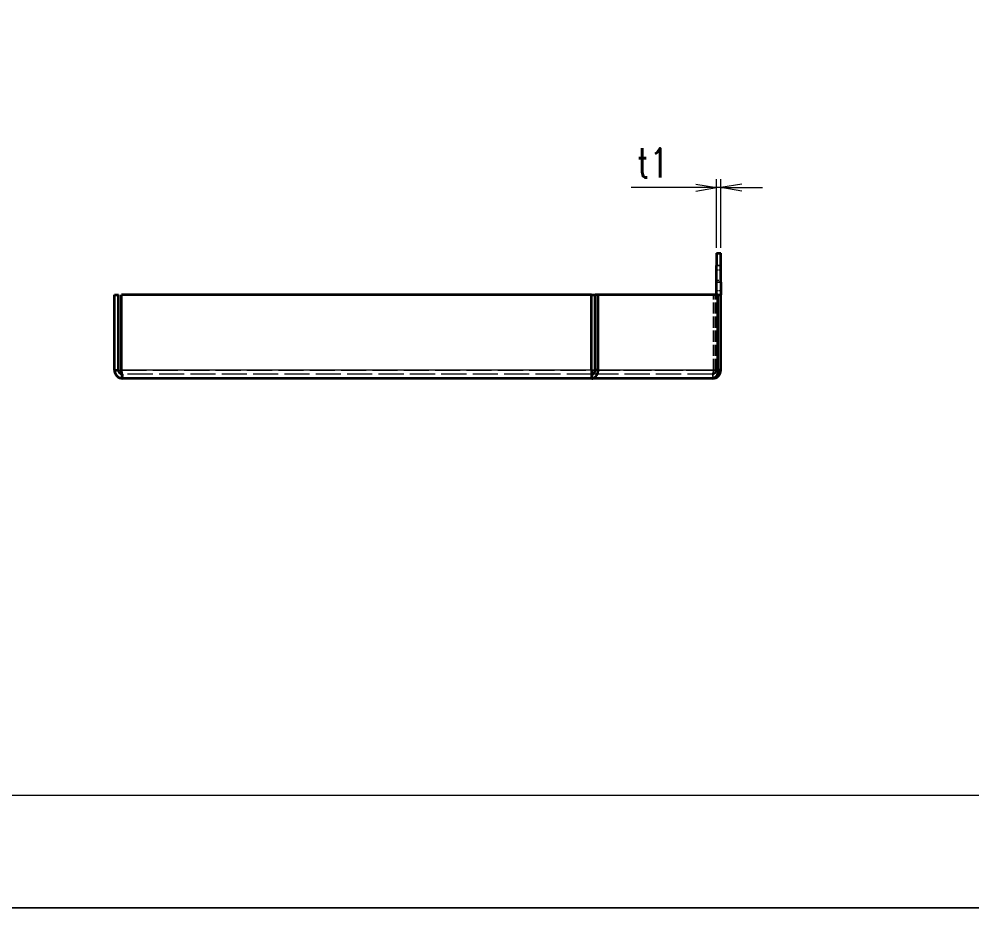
# Model space of a CAD drawing. Header units: millimetres. Extents: x 142029 to 212337, y -20537 to 1533.
# Drawn here: x 142725.3 to 142953.2, y 357.9 to 570.6 of the extents above; entities that cross this region are included whole.
import ezdxf

# ---------------------------------------------------------------- set-up
doc = ezdxf.new("R2010")
doc.units = ezdxf.units.MM
doc.header["$LTSCALE"] = 0.5
for name, pattern in [('AM_ISO02W050x2', [3.75, 3, -0.75]), ('AM_ISO08W050x2', [9, 6, -0.75, 1.5, -0.75]), ('DASHDOT', [18.5, 12, -3, 0.5, -3]), ('DASHED', [15, 12, -3])]:
    doc.linetypes.add(name, pattern=pattern)
for name, color, linetype, lineweight in [('中心线', 2, 'AM_ISO08W050x2', 18), ('图框', 7, 'Continuous', 18), ('标注线', 3, 'Continuous', 18), ('粗实线', 7, 'Continuous', 35), ('虚线', 1, 'AM_ISO02W050x2', 18)]:
    doc.layers.add(name, color=color, linetype=linetype, lineweight=lineweight)
doc.layers.add('打印', color=7, linetype='Continuous', lineweight=15, plot=False)
doc.layers.add('打印-禁用', color=7, linetype='Continuous', lineweight=15, plot=False)
doc.styles.add('DIM', font='romans.shx', dxfattribs={"width": 0.8, "bigfont": 'bigfont.shx'})
doc.dimstyles.new('XR 1-2$0', dxfattribs={"dimscale": 2, "dimtxt": 3.5, "dimasz": 2.5, "dimexe": 1, "dimexo": 0.625, "dimgap": 1.2, "dimtad": 1, "dimdsep": 46, "dimtxsty": 'DIM', "dimblk": 'OPEN', "dimcen": 0, "dimclrd": 8, "dimclre": 8, "dimclrt": 2, "dimazin": 2, "dimtfac": 0.5, "dimtmove": 0, "dimatfit": 3, "dimldrblk": 'OPEN', "dimfxl": 0, "dimtolj": 2, "dimlwd": 13, "dimlwe": 13, "dimarcsym": 0})

# ---------------------------------------------------------------- blocks, each defined once
blk = doc.blocks.new('GZDEH零件A3图框V01版')
at = {"layer": '图框', "linetype": 'Continuous'}
blk.add_line((2882.49, -1832.96), (3272.49, -1832.96), dxfattribs=at)
at = {"layer": '打印-禁用', "linetype": 'Continuous'}
blk.add_line((2857.49, -1846.46), (3277.49, -1846.46), dxfattribs=at)
blk = doc.blocks.new('DEH A3')
at = {"layer": '图框'}
blk.add_blockref('GZDEH零件A3图框V01版', (-2857.49, 1846.46), dxfattribs=at)
blk = doc.blocks.new('_Open')
at = {"color": 0, "linetype": 'ByBlock', "lineweight": -2}
for p, q in [((-1, 0.167), (0, 0)), ((-1, -0.167), (0, 0)), ((0, 0), (-1, 0))]:
    blk.add_line(p, q, dxfattribs=at)
blk = doc.blocks.new('*D44')
at = {"layer": 'Defpoints', "color": 0, "transparency": 16777216}
for p in [(142892.13, 530.24), (142892.13, 514.59), (142893.13, 514.59)]:
    blk.add_point(p, dxfattribs=at)
at = {"layer": '标注线', "color": 8, "lineweight": 13, "transparency": 16777216}
for p, q in [((142892.13, 515.84), (142892.13, 532.24)), ((142893.13, 515.84), (142893.13, 532.24)), ((142887.13, 530.24), (142871.73, 530.24)), ((142893.13, 530.24), (142892.13, 530.24)), ((142898.13, 530.24), (142903.13, 530.24))]:
    blk.add_line(p, q, dxfattribs=at)
at = {"layer": '标注线', "color": 8, "linetype": 'ByBlock', "lineweight": 13, "transparency": 16777216, "xscale": 5, "yscale": 5, "zscale": 5}
blk.add_blockref('_Open', (142892.13, 530.24), dxfattribs=at)
at = {"layer": '标注线', "color": 8, "linetype": 'ByBlock', "lineweight": 13, "transparency": 16777216, "xscale": 5, "yscale": 5, "zscale": 5, "rotation": 180}
blk.add_blockref('_Open', (142893.13, 530.24), dxfattribs=at)
at = {"layer": '标注线', "color": 2, "transparency": 16777216, "insert": (142876.93, 536.14), "char_height": 7, "attachment_point": 5, "style": 'DIM'}
blk.add_mtext('\\A2;t1', dxfattribs=at)

msp = doc.modelspace()

# ---------------------------------------------------------------- linework, layer by layer
at = {"color": 4, "lineweight": 13, "ltscale": 0.025}
for p, q in [((142893.131, 511.592), (142892.131, 511.592)), ((142892.131, 507.592), (142893.131, 507.592))]:
    msp.add_line(p, q, dxfattribs=at)
at = {"color": 4, "lineweight": 13}
for p, q in [((142862.175, 486.592), (142749.838, 486.592)), ((142892.455, 486.592), (142863.806, 486.592))]:
    msp.add_line(p, q, dxfattribs=at)
at = {"color": 4, "lineweight": 13, "ltscale": 0.023096}
msp.add_line((142863.099, 486.592), (142862.175, 486.592), dxfattribs=at)
at = {"layer": '中心线', "linetype": 'DASHDOT', "ltscale": 0.03}
for p, q in [((142892.031, 511.592), (142893.231, 511.592)), ((142892.031, 508.092), (142893.231, 508.092))]:
    msp.add_line(p, q, dxfattribs=at)
at = {"layer": '中心线', "linetype": 'DASHDOT', "ltscale": 0.030015}
msp.add_line((142893.231, 507.592), (142892.03, 507.592), dxfattribs=at)
at = {"layer": '打印'}
msp.add_lwpolyline([(142500.375, 951.912), (143340.375, 951.912), (143340.375, 357.912), (142500.375, 357.912)], close=True, dxfattribs=at)
at = {"layer": '粗实线', "ltscale": 0.075}
for p, q in [((142892.131, 514.592), (142892.131, 511.592)), ((142893.131, 511.592), (142893.131, 514.592)), ((142892.131, 504.592), (142892.131, 507.592)), ((142893.131, 507.592), (142893.131, 504.592))]:
    msp.add_line(p, q, dxfattribs=at)
at = {"layer": '粗实线', "ltscale": 0.025}
for p, q in [((142892.131, 514.592), (142893.131, 514.592)), ((142748.131, 504.592), (142749.131, 504.592)), ((142748.131, 486.592), (142749.131, 486.592)), ((142862.302, 485.592), (142862.302, 484.592))]:
    msp.add_line(p, q, dxfattribs=at)
at = {"layer": '粗实线', "ltscale": 0.1}
for p, q in [((142892.131, 507.592), (142892.131, 511.592)), ((142893.131, 507.592), (142893.131, 511.592))]:
    msp.add_line(p, q, dxfattribs=at)
at = {"layer": '粗实线', "ltscale": 0.45}
for p, q in [((142748.131, 486.592), (142748.131, 504.592)), ((142749.131, 486.592), (142749.131, 504.592)), ((142749.838, 486.592), (142749.838, 504.592)), ((142862.175, 486.592), (142862.175, 504.592)), ((142863.099, 486.592), (142863.099, 504.592)), ((142863.806, 486.592), (142863.806, 504.592)), ((142892.455, 486.592), (142892.455, 504.592)), ((142893.131, 486.592), (142893.131, 504.592))]:
    msp.add_line(p, q, dxfattribs=at)
at = {"layer": '粗实线'}
for p, q in [((142862.175, 504.592), (142749.838, 504.592)), ((142892.455, 504.592), (142863.806, 504.592)), ((142862.302, 484.592), (142750.131, 484.592)), ((142891.131, 484.592), (142862.302, 484.592))]:
    msp.add_line(p, q, dxfattribs=at)
at = {"layer": '粗实线', "ltscale": 0.023097}
msp.add_line((142862.175, 504.592), (142863.099, 504.592), dxfattribs=at)
at = {"layer": '粗实线', "ltscale": 0.017678}
for p, q in [((142863.806, 504.592), (142863.099, 504.592)), ((142863.806, 486.592), (142863.099, 486.592))]:
    msp.add_line(p, q, dxfattribs=at)
at = {"layer": '粗实线', "ltscale": 0.016889}
for p, q in [((142892.455, 504.592), (142893.131, 504.592)), ((142893.131, 486.592), (142892.455, 486.592))]:
    msp.add_line(p, q, dxfattribs=at)
at = {"layer": '粗实线'}
for centre, radius, start, end in [((142750.131, 486.592), 2, 180, 270), ((142750.131, 486.592), 1, 180, 258.60562), ((142891.131, 486.592), 2, 270, 0)]:
    msp.add_arc(centre, radius, start, end, dxfattribs=at)
for points, knots in [([(142750.131, 484.592), (142750.116, 484.592), (142750.102, 484.607), (142750.089, 484.639), (142750.073, 484.682), (142750.058, 484.743), (142750.052, 484.766), (142750.041, 484.819), (142750.028, 484.885), (142750.021, 484.926), (142750.007, 485.012), (142749.995, 485.097), (142749.991, 485.131), (142749.983, 485.184), (142749.976, 485.243), (142749.973, 485.264), (142749.968, 485.309), (142749.962, 485.36), (142749.959, 485.385), (142749.942, 485.532), (142749.925, 485.685), (142749.915, 485.791), (142749.894, 485.996), (142749.873, 486.216), (142749.862, 486.332), (142749.85, 486.462), (142749.838, 486.592)], [0, 0, 0, 0, 0, 0, 0.9764858, 0.9764858, 0.9764858, 1.4508232, 1.4508232, 1.4508232, 1.9328039, 1.9328039, 1.9328039, 2.4575742, 2.4575742, 2.4575742, 2.7094955, 2.7094955, 2.7094955, 2.9668154, 2.9668154, 2.9668154, 4.0815281, 4.0815281, 4.0815281, 5.1325116, 5.1325116, 5.1325116, 5.1325116, 5.1325116, 5.1325116]), ([(142862.175, 486.592), (142862.177, 486.569), (142862.179, 486.545), (142862.181, 486.521), (142862.184, 486.49), (142862.186, 486.459), (142862.187, 486.451), (142862.189, 486.428), (142862.191, 486.405), (142862.192, 486.389), (142862.194, 486.366), (142862.196, 486.343), (142862.196, 486.336), (142862.198, 486.32), (142862.199, 486.305), (142862.2, 486.298), (142862.201, 486.286), (142862.201, 486.275), (142862.202, 486.271), (142862.204, 486.245), (142862.206, 486.22), (142862.208, 486.198), (142862.21, 486.173), (142862.213, 486.148), (142862.213, 486.144), (142862.214, 486.136), (142862.214, 486.13), (142862.215, 486.126), (142862.216, 486.106), (142862.218, 486.085), (142862.22, 486.068), (142862.222, 486.045), (142862.224, 486.022), (142862.225, 486.016), (142862.226, 486.005), (142862.227, 485.996), (142862.227, 485.993), (142862.23, 485.971), (142862.232, 485.949), (142862.234, 485.931), (142862.236, 485.911), (142862.238, 485.891), (142862.239, 485.888), (142862.239, 485.882), (142862.24, 485.877), (142862.24, 485.874), (142862.242, 485.855), (142862.245, 485.837), (142862.246, 485.822), (142862.249, 485.806), (142862.251, 485.79), (142862.251, 485.789), (142862.251, 485.787), (142862.251, 485.784), (142862.252, 485.783), (142862.252, 485.781), (142862.252, 485.779), (142862.252, 485.778), (142862.255, 485.762), (142862.257, 485.747), (142862.259, 485.734), (142862.261, 485.72), (142862.263, 485.707), (142862.264, 485.706), (142862.264, 485.704), (142862.264, 485.702), (142862.264, 485.701), (142862.265, 485.7), (142862.265, 485.698), (142862.265, 485.697), (142862.267, 485.685), (142862.27, 485.674), (142862.272, 485.664), (142862.274, 485.654), (142862.276, 485.645), (142862.276, 485.645), (142862.277, 485.643), (142862.277, 485.642), (142862.277, 485.641), (142862.277, 485.64), (142862.278, 485.639), (142862.278, 485.638), (142862.283, 485.62), (142862.288, 485.606), (142862.293, 485.597), (142862.298, 485.592), (142862.302, 485.592)], [0, 0, 0, 0, 0, 0, 0.2457542, 0.2457542, 0.2457542, 0.3276723, 0.3276723, 0.3276723, 0.4910032, 0.4910032, 0.4910032, 0.5726687, 0.5726687, 0.5726687, 0.6543341, 0.6543341, 0.6543341, 0.6948096, 0.6948096, 0.6948096, 0.9376586, 0.9376586, 0.9376586, 0.9781341, 0.9781341, 0.9781341, 1.0179979, 1.0179979, 1.0179979, 1.2173135, 1.2173135, 1.2173135, 1.2970413, 1.2970413, 1.2970413, 1.3361629, 1.3361629, 1.3361629, 1.5708808, 1.5708808, 1.5708808, 1.6100026, 1.6100026, 1.6100026, 1.6483116, 1.6483116, 1.6483116, 1.8781475, 1.8781475, 1.8781475, 1.8973021, 1.8973021, 1.8973021, 1.9164566, 1.9164566, 1.9164566, 1.9351668, 1.9351668, 1.9351668, 2.1783703, 2.1783703, 2.1783703, 2.1970807, 2.1970807, 2.1970807, 2.2157911, 2.2157911, 2.2157911, 2.2341261, 2.2341261, 2.2341261, 2.4724435, 2.4724435, 2.4724435, 2.4907784, 2.4907784, 2.4907784, 2.5091132, 2.5091132, 2.5091132, 2.5332462, 2.5332462, 2.5332462, 3.0782821, 3.0782821, 3.0782821, 3.0782821, 3.0782821, 3.0782821]), ([(142862.175, 486.592), (142862.181, 486.448), (142862.187, 486.305), (142862.192, 486.182), (142862.2, 485.989), (142862.208, 485.798), (142862.212, 485.718), (142862.217, 485.602), (142862.223, 485.484), (142862.224, 485.454), (142862.229, 485.364), (142862.233, 485.28), (142862.236, 485.237), (142862.239, 485.18), (142862.242, 485.122), (142862.243, 485.103), (142862.246, 485.064), (142862.248, 485.022), (142862.25, 485), (142862.257, 484.893), (142862.264, 484.802), (142862.269, 484.752), (142862.278, 484.677), (142862.287, 484.626), (142862.292, 484.603), (142862.297, 484.592), (142862.302, 484.592)], [0, 0, 0, 0, 0, 0, 1.1566114, 1.1566114, 1.1566114, 1.9629515, 1.9629515, 1.9629515, 2.2343042, 2.2343042, 2.2343042, 2.7914789, 2.7914789, 2.7914789, 3.041396, 3.041396, 3.041396, 3.2913132, 3.2913132, 3.2913132, 4.2861435, 4.2861435, 4.2861435, 5.1233561, 5.1233561, 5.1233561, 5.1233561, 5.1233561, 5.1233561]), ([(142862.302, 485.592), (142862.323, 485.592), (142862.344, 485.593), (142862.365, 485.595), (142862.388, 485.598), (142862.41, 485.602), (142862.412, 485.603), (142862.415, 485.603), (142862.418, 485.604), (142862.419, 485.604), (142862.422, 485.604), (142862.425, 485.605), (142862.426, 485.606), (142862.447, 485.61), (142862.468, 485.616), (142862.487, 485.622), (142862.507, 485.629), (142862.527, 485.637), (142862.529, 485.638), (142862.532, 485.639), (142862.534, 485.64), (142862.536, 485.64), (142862.539, 485.641), (142862.542, 485.643), (142862.543, 485.644), (142862.563, 485.653), (142862.583, 485.662), (142862.601, 485.672), (142862.62, 485.683), (142862.639, 485.695), (142862.641, 485.696), (142862.643, 485.698), (142862.646, 485.699), (142862.648, 485.7), (142862.65, 485.702), (142862.653, 485.703), (142862.654, 485.705), (142862.674, 485.718), (142862.694, 485.733), (142862.712, 485.747), (142862.732, 485.763), (142862.75, 485.78), (142862.751, 485.781), (142862.754, 485.783), (142862.756, 485.785), (142862.758, 485.787), (142862.76, 485.789), (142862.762, 485.792), (142862.764, 485.793), (142862.781, 485.809), (142862.798, 485.826), (142862.813, 485.843), (142862.828, 485.861), (142862.844, 485.881), (142862.845, 485.882), (142862.847, 485.884), (142862.849, 485.887), (142862.85, 485.889), (142862.852, 485.892), (142862.855, 485.894), (142862.856, 485.896), (142862.871, 485.916), (142862.885, 485.936), (142862.898, 485.956), (142862.912, 485.977), (142862.925, 485.999), (142862.926, 486), (142862.928, 486.003), (142862.93, 486.007), (142862.93, 486.008), (142862.932, 486.012), (142862.934, 486.015), (142862.935, 486.017), (142862.948, 486.039), (142862.96, 486.062), (142862.97, 486.084), (142862.981, 486.108), (142862.992, 486.132), (142862.993, 486.134), (142862.995, 486.137), (142862.996, 486.141), (142862.997, 486.143), (142862.998, 486.146), (142862.999, 486.15), (142863, 486.151), (142863.009, 486.174), (142863.018, 486.198), (142863.026, 486.219), (142863.035, 486.245), (142863.042, 486.271), (142863.043, 486.275), (142863.046, 486.28), (142863.047, 486.286), (142863.048, 486.288), (142863.048, 486.291), (142863.05, 486.295), (142863.05, 486.297), (142863.057, 486.321), (142863.063, 486.346), (142863.068, 486.369), (142863.074, 486.396), (142863.079, 486.423), (142863.08, 486.427), (142863.082, 486.434), (142863.083, 486.442), (142863.083, 486.446), (142863.088, 486.477), (142863.092, 486.509), (142863.095, 486.537), (142863.098, 486.564), (142863.099, 486.592)], [0, 0, 0, 0, 0, 0, 0.2726461, 0.2726461, 0.2726461, 0.2921255, 0.2921255, 0.2921255, 0.3116049, 0.3116049, 0.3116049, 0.331143, 0.331143, 0.331143, 0.5850851, 0.5850851, 0.5850851, 0.6046242, 0.6046242, 0.6046242, 0.6241632, 0.6241632, 0.6241632, 0.6437815, 0.6437815, 0.6437815, 0.8987571, 0.8987571, 0.8987571, 0.9183747, 0.9183747, 0.9183747, 0.9379922, 0.9379922, 0.9379922, 0.9577266, 0.9577266, 0.9577266, 1.2339491, 1.2339491, 1.2339491, 1.2536826, 1.2536826, 1.2536826, 1.2735612, 1.2735612, 1.2735612, 1.2934397, 1.2934397, 1.2934397, 1.5518227, 1.5518227, 1.5518227, 1.5717011, 1.5717011, 1.5717011, 1.5917423, 1.5917423, 1.5917423, 1.6117835, 1.6117835, 1.6117835, 1.8722877, 1.8722877, 1.8722877, 1.892329, 1.892329, 1.892329, 1.9125305, 1.9125305, 1.9125305, 1.9327319, 1.9327319, 1.9327319, 2.195323, 2.195323, 2.195323, 2.2155249, 2.2155249, 2.2155249, 2.2358575, 2.2358575, 2.2358575, 2.2561901, 2.2561901, 2.2561901, 2.5001548, 2.5001548, 2.5001548, 2.5408184, 2.5408184, 2.5408184, 2.5612501, 2.5612501, 2.5612501, 2.5816818, 2.5816818, 2.5816818, 2.826835, 2.826835, 2.826835, 2.8676965, 2.8676965, 2.8676965, 2.9086908, 2.9086908, 2.9086908, 3.1984686, 3.1984686, 3.1984686, 3.1984686, 3.1984686, 3.1984686]), ([(142862.302, 484.592), (142862.356, 484.592), (142862.41, 484.596), (142862.463, 484.602), (142862.606, 484.629), (142862.728, 484.673), (142862.804, 484.707), (142862.901, 484.76), (142863.005, 484.833), (142863.026, 484.849), (142863.069, 484.883), (142863.112, 484.92), (142863.135, 484.941), (142863.202, 485.004), (142863.264, 485.071), (142863.296, 485.111), (142863.353, 485.183), (142863.409, 485.263), (142863.438, 485.307), (142863.503, 485.417), (142863.562, 485.534), (142863.591, 485.598), (142863.639, 485.716), (142863.678, 485.828), (142863.694, 485.881), (142863.724, 485.986), (142863.748, 486.093), (142863.759, 486.148), (142863.779, 486.264), (142863.794, 486.39), (142863.8, 486.456), (142863.804, 486.524), (142863.806, 486.592)], [0, 0, 0, 0, 0, 0, 0.5355287, 0.5355287, 0.5355287, 1.5532538, 1.5532538, 1.5532538, 1.8180207, 1.8180207, 1.8180207, 2.0782955, 2.0782955, 2.0782955, 2.6443283, 2.6443283, 2.6443283, 3.1662823, 3.1662823, 3.1662823, 3.7383211, 3.7383211, 3.7383211, 4.290577, 4.290577, 4.290577, 4.8256644, 4.8256644, 4.8256644, 5.3714133, 5.3714133, 5.3714133, 5.3714133, 5.3714133, 5.3714133]), ([(142892.455, 486.592), (142892.457, 486.519), (142892.457, 486.445), (142892.454, 486.374), (142892.445, 486.241), (142892.43, 486.12), (142892.421, 486.064), (142892.397, 485.93), (142892.364, 485.797), (142892.341, 485.717), (142892.302, 485.602), (142892.253, 485.486), (142892.239, 485.455), (142892.197, 485.365), (142892.152, 485.281), (142892.126, 485.238), (142892.089, 485.181), (142892.048, 485.122), (142892.034, 485.104), (142892.004, 485.064), (142891.97, 485.023), (142891.953, 485.004), (142891.895, 484.939), (142891.833, 484.879), (142891.791, 484.843), (142891.711, 484.782), (142891.635, 484.734), (142891.599, 484.714), (142891.528, 484.678), (142891.454, 484.649), (142891.416, 484.636), (142891.34, 484.614), (142891.256, 484.599), (142891.215, 484.595), (142891.173, 484.592), (142891.131, 484.592)], [0, 0, 0, 0, 0, 0, 0.5901022, 0.5901022, 0.5901022, 1.1473494, 1.1473494, 1.1473494, 1.959523, 1.959523, 1.959523, 2.2311559, 2.2311559, 2.2311559, 2.8095729, 2.8095729, 2.8095729, 3.0675474, 3.0675474, 3.0675474, 3.3315919, 3.3315919, 3.3315919, 3.8818766, 3.8818766, 3.8818766, 4.4003943, 4.4003943, 4.4003943, 4.9028189, 4.9028189, 4.9028189, 5.3471946, 5.3471946, 5.3471946, 5.3471946, 5.3471946, 5.3471946])]:
    msp.add_open_spline(points, degree=5, knots=knots, dxfattribs=at)
at = {"layer": '虚线', "linetype": 'DASHED', "ltscale": 0.025}
for p, q in [((142893.131, 511.592), (142892.131, 511.592)), ((142892.131, 511.592), (142893.131, 511.592)), ((142892.131, 511.592), (142893.131, 511.592)), ((142892.131, 510.592), (142893.131, 510.592)), ((142892.131, 510.592), (142893.131, 510.592)), ((142892.131, 507.592), (142893.131, 507.592)), ((142893.131, 507.592), (142892.131, 507.592)), ((142893.131, 507.592), (142892.131, 507.592)), ((142892.131, 505.592), (142893.131, 505.592)), ((142892.131, 505.592), (142893.131, 505.592)), ((142748.131, 486.592), (142749.131, 486.592)), ((142750.131, 485.592), (142750.131, 484.592)), ((142750.131, 485.592), (142750.131, 484.592)), ((142891.131, 485.592), (142891.131, 484.592)), ((142891.131, 485.592), (142891.131, 484.592)), ((142893.131, 486.592), (142892.131, 486.592))]:
    msp.add_line(p, q, dxfattribs=at)
at = {"layer": '虚线', "linetype": 'DASHED', "ltscale": 0.45}
for p, q in [((142891.424, 486.592), (142891.424, 504.592)), ((142891.748, 486.592), (142891.748, 504.592)), ((142892.131, 486.592), (142892.131, 504.592))]:
    msp.add_line(p, q, dxfattribs=at)
at = {"layer": '虚线', "linetype": 'DASHED'}
for p, q in [((142862.175, 486.592), (142749.838, 486.592)), ((142749.838, 486.592), (142862.175, 486.592)), ((142749.838, 486.592), (142891.424, 486.592)), ((142862.302, 485.592), (142750.131, 485.592)), ((142891.131, 485.592), (142862.302, 485.592)), ((142891.424, 486.592), (142863.099, 486.592)), ((142863.099, 486.592), (142891.748, 486.592))]:
    msp.add_line(p, q, dxfattribs=at)
at = {"layer": '虚线', "linetype": 'DASHED', "ltscale": 0.017678}
msp.add_line((142892.455, 486.592), (142891.748, 486.592), dxfattribs=at)
at = {"layer": '虚线', "linetype": 'DASHED', "ltscale": 0.008111}
msp.add_line((142892.455, 486.592), (142892.131, 486.592), dxfattribs=at)
at = {"layer": '虚线', "linetype": 'DASHED'}
for centre, start, end in [((142750.131, 486.592), 258.60562, 270), ((142891.131, 486.592), 270, 0)]:
    msp.add_arc(centre, 1, start, end, dxfattribs=at)
for points, knots in [([(142749.838, 486.592), (142749.842, 486.569), (142749.847, 486.545), (142749.851, 486.521), (142749.857, 486.49), (142749.863, 486.459), (142749.864, 486.451), (142749.869, 486.428), (142749.873, 486.405), (142749.876, 486.389), (142749.88, 486.366), (142749.885, 486.343), (142749.886, 486.336), (142749.889, 486.32), (142749.892, 486.305), (142749.894, 486.298), (142749.897, 486.282), (142749.9, 486.268), (142749.901, 486.26), (142749.906, 486.234), (142749.911, 486.209), (142749.915, 486.191), (142749.919, 486.169), (142749.924, 486.148), (142749.925, 486.144), (142749.926, 486.137), (142749.928, 486.13), (142749.928, 486.126), (142749.933, 486.106), (142749.937, 486.085), (142749.941, 486.068), (142749.946, 486.045), (142749.951, 486.022), (142749.953, 486.016), (142749.955, 486.005), (142749.957, 485.996), (142749.958, 485.993), (142749.962, 485.974), (142749.966, 485.956), (142749.97, 485.941), (142749.975, 485.92), (142749.981, 485.9), (142749.982, 485.894), (142749.984, 485.885), (142749.986, 485.877), (142749.987, 485.874), (142749.992, 485.855), (142749.997, 485.837), (142750.002, 485.822), (142750.007, 485.806), (142750.011, 485.79), (142750.012, 485.789), (142750.013, 485.787), (142750.013, 485.784), (142750.014, 485.783), (142750.014, 485.781), (142750.015, 485.779), (142750.016, 485.778), (142750.021, 485.762), (142750.026, 485.747), (142750.03, 485.734), (142750.036, 485.72), (142750.041, 485.707), (142750.041, 485.706), (142750.042, 485.704), (142750.043, 485.702), (142750.043, 485.701), (142750.044, 485.7), (142750.044, 485.698), (142750.045, 485.697), (142750.05, 485.685), (142750.055, 485.674), (142750.06, 485.664), (142750.065, 485.654), (142750.07, 485.646), (142750.07, 485.645), (142750.071, 485.643), (142750.072, 485.642), (142750.072, 485.641), (142750.073, 485.64), (142750.074, 485.639), (142750.074, 485.638), (142750.086, 485.62), (142750.097, 485.606), (142750.109, 485.597), (142750.12, 485.592), (142750.131, 485.592)], [0, 0, 0, 0, 0, 0, 0.2482338, 0.2482338, 0.2482338, 0.3309784, 0.3309784, 0.3309784, 0.495968, 0.495968, 0.495968, 0.5784628, 0.5784628, 0.5784628, 0.6609576, 0.6609576, 0.6609576, 0.7427473, 0.7427473, 0.7427473, 0.9472197, 0.9472197, 0.9472197, 0.9881146, 0.9881146, 0.9881146, 1.0284067, 1.0284067, 1.0284067, 1.2298635, 1.2298635, 1.2298635, 1.3104478, 1.3104478, 1.3104478, 1.3500056, 1.3500056, 1.3500056, 1.5477883, 1.5477883, 1.5477883, 1.6269043, 1.6269043, 1.6269043, 1.6656575, 1.6656575, 1.6656575, 1.8981597, 1.8981597, 1.8981597, 1.9175364, 1.9175364, 1.9175364, 1.9369131, 1.9369131, 1.9369131, 1.9558503, 1.9558503, 1.9558503, 2.2020045, 2.2020045, 2.2020045, 2.2209418, 2.2209418, 2.2209418, 2.2398792, 2.2398792, 2.2398792, 2.2584452, 2.2584452, 2.2584452, 2.4997668, 2.4997668, 2.4997668, 2.5183327, 2.5183327, 2.5183327, 2.5368986, 2.5368986, 2.5368986, 2.5613431, 2.5613431, 2.5613431, 3.1135349, 3.1135349, 3.1135349, 3.1135349, 3.1135349, 3.1135349]), ([(142750.131, 485.592), (142750.1, 485.592), (142750.07, 485.627), (142750.039, 485.694), (142749.98, 485.881), (142749.923, 486.144), (142749.894, 486.29), (142749.866, 486.441), (142749.838, 486.592)], [0, 0, 0, 0, 0, 0, 1.5187263, 1.5187263, 1.5187263, 3.110676, 3.110676, 3.110676, 3.110676, 3.110676, 3.110676]), ([(142749.838, 486.592), (142749.851, 486.448), (142749.865, 486.305), (142749.876, 486.182), (142749.895, 485.989), (142749.914, 485.798), (142749.922, 485.718), (142749.934, 485.602), (142749.947, 485.484), (142749.951, 485.454), (142749.961, 485.364), (142749.971, 485.28), (142749.977, 485.237), (142749.984, 485.18), (142749.992, 485.122), (142749.994, 485.103), (142750, 485.064), (142750.006, 485.022), (142750.01, 485), (142750.026, 484.893), (142750.043, 484.802), (142750.055, 484.752), (142750.074, 484.677), (142750.095, 484.626), (142750.106, 484.603), (142750.118, 484.592), (142750.131, 484.592)], [0, 0, 0, 0, 0, 0, 1.1615722, 1.1615722, 1.1615722, 1.9715609, 1.9715609, 1.9715609, 2.2441713, 2.2441713, 2.2441713, 2.8040967, 2.8040967, 2.8040967, 3.0552698, 3.0552698, 3.0552698, 3.3064428, 3.3064428, 3.3064428, 4.3070798, 4.3070798, 4.3070798, 5.1505012, 5.1505012, 5.1505012, 5.1505012, 5.1505012, 5.1505012]), ([(142891.131, 485.592), (142891.161, 485.592), (142891.192, 485.627), (142891.222, 485.694), (142891.282, 485.881), (142891.339, 486.144), (142891.367, 486.29), (142891.396, 486.441), (142891.424, 486.592)], [0, 0, 0, 0, 0, 0, 1.5187263, 1.5187263, 1.5187263, 3.110676, 3.110676, 3.110676, 3.110676, 3.110676, 3.110676]), ([(142891.131, 484.592), (142891.145, 484.592), (142891.16, 484.607), (142891.173, 484.639), (142891.188, 484.682), (142891.204, 484.743), (142891.209, 484.766), (142891.221, 484.819), (142891.233, 484.885), (142891.24, 484.926), (142891.254, 485.012), (142891.266, 485.097), (142891.271, 485.131), (142891.278, 485.184), (142891.286, 485.243), (142891.288, 485.264), (142891.294, 485.309), (142891.3, 485.36), (142891.303, 485.385), (142891.32, 485.532), (142891.336, 485.685), (142891.347, 485.791), (142891.368, 485.996), (142891.388, 486.216), (142891.399, 486.332), (142891.412, 486.462), (142891.424, 486.592)], [0, 0, 0, 0, 0, 0, 0.9764863, 0.9764863, 0.9764863, 1.4508238, 1.4508238, 1.4508238, 1.9328055, 1.9328055, 1.9328055, 2.4575759, 2.4575759, 2.4575759, 2.7094972, 2.7094972, 2.7094972, 2.9668172, 2.9668172, 2.9668172, 4.0815296, 4.0815296, 4.0815296, 5.1325125, 5.1325125, 5.1325125, 5.1325125, 5.1325125, 5.1325125]), ([(142891.748, 486.592), (142891.75, 486.565), (142891.751, 486.537), (142891.751, 486.51), (142891.75, 486.48), (142891.749, 486.451), (142891.749, 486.449), (142891.749, 486.445), (142891.749, 486.441), (142891.749, 486.439), (142891.749, 486.435), (142891.748, 486.432), (142891.748, 486.43), (142891.746, 486.403), (142891.744, 486.376), (142891.741, 486.351), (142891.737, 486.324), (142891.733, 486.298), (142891.733, 486.296), (142891.732, 486.292), (142891.732, 486.288), (142891.732, 486.286), (142891.731, 486.282), (142891.73, 486.279), (142891.73, 486.277), (142891.725, 486.251), (142891.72, 486.225), (142891.714, 486.201), (142891.708, 486.176), (142891.701, 486.151), (142891.701, 486.149), (142891.699, 486.146), (142891.699, 486.142), (142891.698, 486.14), (142891.697, 486.135), (142891.695, 486.13), (142891.694, 486.127), (142891.686, 486.102), (142891.678, 486.078), (142891.671, 486.058), (142891.662, 486.035), (142891.652, 486.012), (142891.651, 486.009), (142891.648, 486.002), (142891.645, 485.996), (142891.644, 485.993), (142891.635, 485.974), (142891.626, 485.956), (142891.618, 485.941), (142891.607, 485.92), (142891.595, 485.9), (142891.591, 485.894), (142891.587, 485.885), (142891.581, 485.878), (142891.579, 485.875), (142891.567, 485.856), (142891.554, 485.837), (142891.543, 485.822), (142891.53, 485.806), (142891.517, 485.791), (142891.516, 485.79), (142891.514, 485.787), (142891.512, 485.785), (142891.511, 485.783), (142891.509, 485.781), (142891.507, 485.779), (142891.506, 485.778), (142891.491, 485.762), (142891.477, 485.747), (142891.463, 485.734), (142891.447, 485.72), (142891.431, 485.707), (142891.43, 485.707), (142891.428, 485.705), (142891.426, 485.702), (142891.425, 485.701), (142891.422, 485.7), (142891.42, 485.698), (142891.419, 485.698), (142891.403, 485.685), (142891.387, 485.674), (142891.372, 485.664), (142891.355, 485.654), (142891.338, 485.646), (142891.337, 485.645), (142891.335, 485.643), (142891.332, 485.642), (142891.331, 485.641), (142891.329, 485.64), (142891.326, 485.639), (142891.325, 485.639), (142891.308, 485.631), (142891.291, 485.623), (142891.275, 485.617), (142891.257, 485.611), (142891.239, 485.607), (142891.238, 485.606), (142891.236, 485.605), (142891.233, 485.604), (142891.232, 485.604), (142891.229, 485.604), (142891.227, 485.604), (142891.226, 485.603), (142891.206, 485.599), (142891.187, 485.595), (142891.168, 485.593), (142891.149, 485.592), (142891.131, 485.592)], [0, 0, 0, 0, 0, 0, 0.2867121, 0.2867121, 0.2867121, 0.3071938, 0.3071938, 0.3071938, 0.3276755, 0.3276755, 0.3276755, 0.3481075, 0.3481075, 0.3481075, 0.6136969, 0.6136969, 0.6136969, 0.6341295, 0.6341295, 0.6341295, 0.6545621, 0.6545621, 0.6545621, 0.6748731, 0.6748731, 0.6748731, 0.9388815, 0.9388815, 0.9388815, 0.9591921, 0.9591921, 0.9591921, 0.9795028, 0.9795028, 0.9795028, 1.0197664, 1.0197664, 1.0197664, 1.2613297, 1.2613297, 1.2613297, 1.3015935, 1.3015935, 1.3015935, 1.3414399, 1.3414399, 1.3414399, 1.5406603, 1.5406603, 1.5406603, 1.6203536, 1.6203536, 1.6203536, 1.6597545, 1.6597545, 1.6597545, 1.8961338, 1.8961338, 1.8961338, 1.9158342, 1.9158342, 1.9158342, 1.9355346, 1.9355346, 1.9355346, 1.9550063, 1.9550063, 1.9550063, 2.2081023, 2.2081023, 2.2081023, 2.2275739, 2.2275739, 2.2275739, 2.2470454, 2.2470454, 2.2470454, 2.2663289, 2.2663289, 2.2663289, 2.5169716, 2.5169716, 2.5169716, 2.5362548, 2.5362548, 2.5362548, 2.555538, 2.555538, 2.555538, 2.574701, 2.574701, 2.574701, 2.823774, 2.823774, 2.823774, 2.8429369, 2.8429369, 2.8429369, 2.8620998, 2.8620998, 2.8620998, 2.880602, 2.880602, 2.880602, 3.1580709, 3.1580709, 3.1580709, 3.1580709, 3.1580709, 3.1580709])]:
    msp.add_open_spline(points, degree=5, knots=knots, dxfattribs=at)

# ---------------------------------------------------------------- block references
at = {"layer": '图框', "xscale": 2, "yscale": 2, "zscale": 2}
msp.add_blockref('DEH A3', (142500.375, 357.912), dxfattribs=at)

# ---------------------------------------------------------------- dimensions: what is measured, and where the dimension line sits
at = {"layer": '标注线'}
dim = msp.add_linear_dim(base=(142892.131, 530.239), p1=(142893.131, 514.592), p2=(142892.131, 514.592), dimstyle='XR 1-2$0', override={"dimpost": 't<>'}, dxfattribs=at)
dim.commit()
dim.dimension.update_dxf_attribs({"geometry": '*D44', "text_midpoint": (142876.931, 536.139)})

doc.saveas('drawing.dxf')
